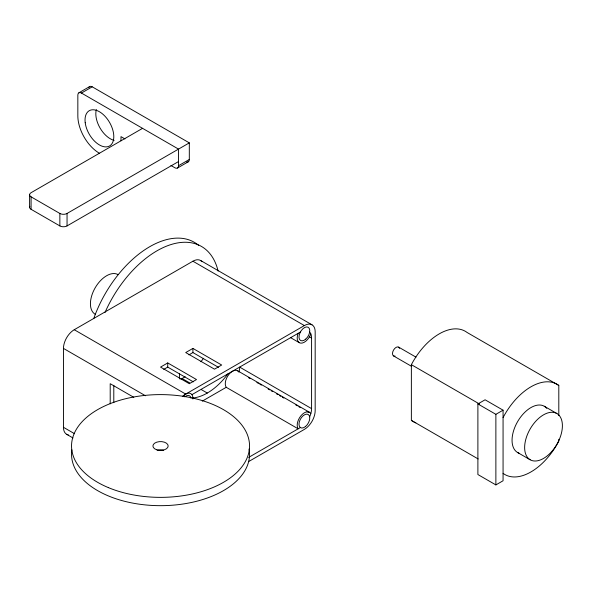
<?xml version="1.0" encoding="UTF-8"?>
<svg xmlns="http://www.w3.org/2000/svg" width="592" height="592" viewBox="0 0 592 592"><rect width="100%" height="100%" fill="white"/><g stroke="black" fill="none" stroke-linecap="round" stroke-linejoin="round"><path stroke-width="0.89" d="M29.6 194.775L29.6 207.23M78.891 92.789L89.681 86.565M99.412 153.254A30.51 17.619 60 0 1 77.841 115.884L77.841 95.12A5.084 2.938 60 0 1 81.437 93.048L92.219 86.817L189.314 142.872L189.314 159.477A5.084 2.938 60 0 1 186.709 161.971M142.568 128.338L31.087 192.696A5.084 2.938 0 0 0 31.087 196.847L31.087 209.309L59.859 225.915A5.084 2.938 0 0 0 67.051 225.915L178.525 161.557M31.087 196.847L59.859 213.46A5.084 2.938 0 0 0 67.051 213.46L189.314 142.872M170.962 165.494L174.929 167.788A5.084 2.938 60 0 0 178.525 165.708L189.314 159.477M177.474 168.039L188.263 161.808M68.339 434.913A15.259 8.806 -60 0 1 63.455 427.306L63.455 348.407A15.259 8.806 -60 0 1 74.244 329.722L192.911 261.213A15.259 8.806 -60 0 1 201.939 261.642M167.736 362.94L160.543 367.092L189.314 383.705L196.507 379.553L167.736 362.94L167.736 367.092L193.31 381.855M192.911 348.407L185.718 352.558L214.489 369.171L221.674 365.02L192.911 348.407L192.911 352.558L218.485 367.329M163.74 369.401L167.736 367.092M188.915 354.867L192.911 352.558M182.75 396.277A15.259 8.806 -60 0 1 185.718 394.087L304.384 325.57A15.259 8.806 -60 0 1 315.173 331.801L315.173 410.693A15.259 8.806 -60 0 1 304.384 429.378L248.633 461.568M191.949 394.642L300.366 332.045M202.279 401.132L226.24 387.301A10.168 5.876 -60 0 1 229.06 374.203A10.168 5.876 -60 0 1 238.902 372.124A15.259 8.806 -60 0 0 239.656 367.099L311.577 408.621A15.259 8.806 -60 0 1 309.675 416.79M248.647 457.409L300.366 427.55M477.892 403.944L485.085 399.792L503.067 410.175L503.067 480.763L495.874 484.915L477.892 474.532L477.892 403.944L495.874 414.326L503.067 410.175M81.437 93.048L178.525 149.103L178.525 165.708M558.804 415.569L558.804 385.436L467.103 332.489A52.126 30.096 -60 0 0 411.366 364.672L411.366 420.379L478.173 458.955M124.956 138.935L120.99 136.641L120.99 140.792M544.285 406.253L556.872 413.519A26.699 15.414 -60 0 1 548.407 454.878A26.699 15.414 -60 0 1 525.282 441.528A26.699 15.414 -60 0 1 556.872 413.519M398.631 347.119L415.991 357.146M411.366 364.672L479.535 404.033M393.539 355.925L411.699 366.411M200.54 260.458L312.014 324.816M192.911 261.213L304.384 325.57M517.586 452.503L530.173 459.769M309.179 336.648L311.577 338.032L311.577 408.621M290.509 337.61L299.3 342.687M237.666 370.814L309.653 412.38M248.64 377.748L250.135 378.614M256.876 382.506L258.378 383.372M259.873 384.238L261.375 385.103M268.117 388.996L269.612 389.862M271.114 390.72L272.609 391.586M276.36 393.754L277.855 394.62M279.357 395.478L280.852 396.344M282.347 397.21L283.849 398.076M295.837 404.995L297.332 405.86M298.834 406.726L300.329 407.592M307.07 411.484L308.573 412.35M226.24 387.301L298.161 428.823A10.168 5.876 -60 0 1 300.98 415.732A10.168 5.876 -60 0 1 310.822 413.645M182.121 378.517L189.766 382.928M201.45 389.677L207.296 393.051M74.244 329.722L185.718 394.087M63.455 348.407L145.469 395.759M133.799 397.328L110.201 383.705L110.201 403.855M63.455 427.306L74.599 433.736M66.615 434.291L72.986 437.969M558.804 439.316L558.804 441.144A52.126 30.096 -60 0 1 503.067 473.326M495.874 414.326L495.874 484.915M179.428 373.426L179.428 378.902M113.797 385.288L113.797 402.693M67.051 213.46L67.051 225.915M59.859 213.46L59.859 225.915M395.093 356.088A5.084 2.938 -60 0 1 393.539 350.057A5.084 2.938 -60 0 1 399.541 348.385M519.036 453.176A26.699 15.414 -60 0 1 518.289 420.49A26.699 15.414 -60 0 1 546.734 408.325M503.067 417.612A52.126 30.096 -60 0 1 558.804 385.436M415.813 422.821A52.126 30.096 -60 0 1 411.366 420.379M249.069 448.988A89 51.378 0 0 1 161.313 505.672A89 51.378 0 0 1 71.876 449.868M157.516 450.253A7.629 4.403 0 0 1 163.577 450.253M183.069 396.196A10.168 5.876 -60 0 1 192.881 399.001M203.5 358.286A52.126 30.096 -60 0 1 200.917 361.712M185.118 376.645A52.126 30.096 -60 0 1 180.93 379.183M227.846 373.952A52.126 30.096 -60 0 1 192.585 398.002M309.675 332.06A15.259 8.806 -60 0 1 311.577 338.032M310.822 333.873A10.168 5.876 -60 0 1 300.98 343.16A10.168 5.876 -60 0 1 298.161 333.318M184.734 396.832A7.629 4.403 -60 0 1 191.024 398.194M93.862 318.244A89 51.386 -60 0 1 198.616 245.34M104.999 312.487A89 51.386 -60 0 1 168.276 245.48A89 51.386 -60 0 1 218.108 271.077M95.164 314.248A22.888 13.209 -60 0 1 95.164 287.823A22.888 13.209 -60 0 1 118.045 274.614M88.881 87.512A5.084 2.938 60 0 1 92.219 86.817M114.16 140.363A20.343 11.744 60 0 1 100.033 127.983A20.343 11.744 60 0 1 96.37 109.557M31.087 209.309A5.084 2.938 0 0 1 29.837 206.342M108.329 487.593A89 51.378 0 0 0 249.069 451.296A89 51.378 0 0 0 124.246 399.075A89 51.378 0 0 0 108.329 487.593M156.732 449.802A7.629 4.403 0 0 0 168.172 445.991A7.629 4.403 0 0 0 156.732 442.172A7.629 4.403 0 0 0 156.732 449.802M305.783 339.09A7.629 4.403 -60 0 0 308.203 327.272A7.629 4.403 -60 0 0 299.175 335.272A7.629 4.403 -60 0 0 305.783 339.09M305.435 426.58A7.629 4.403 -60 0 0 308.447 414.629A7.629 4.403 -60 0 0 299.278 422.015A7.629 4.403 -60 0 0 305.435 426.58M85.211 122.759A20.343 11.744 60 0 0 108.477 146.468A20.343 11.744 60 0 0 104.555 115.788A20.343 11.744 60 0 0 85.211 122.759"/></g></svg>
